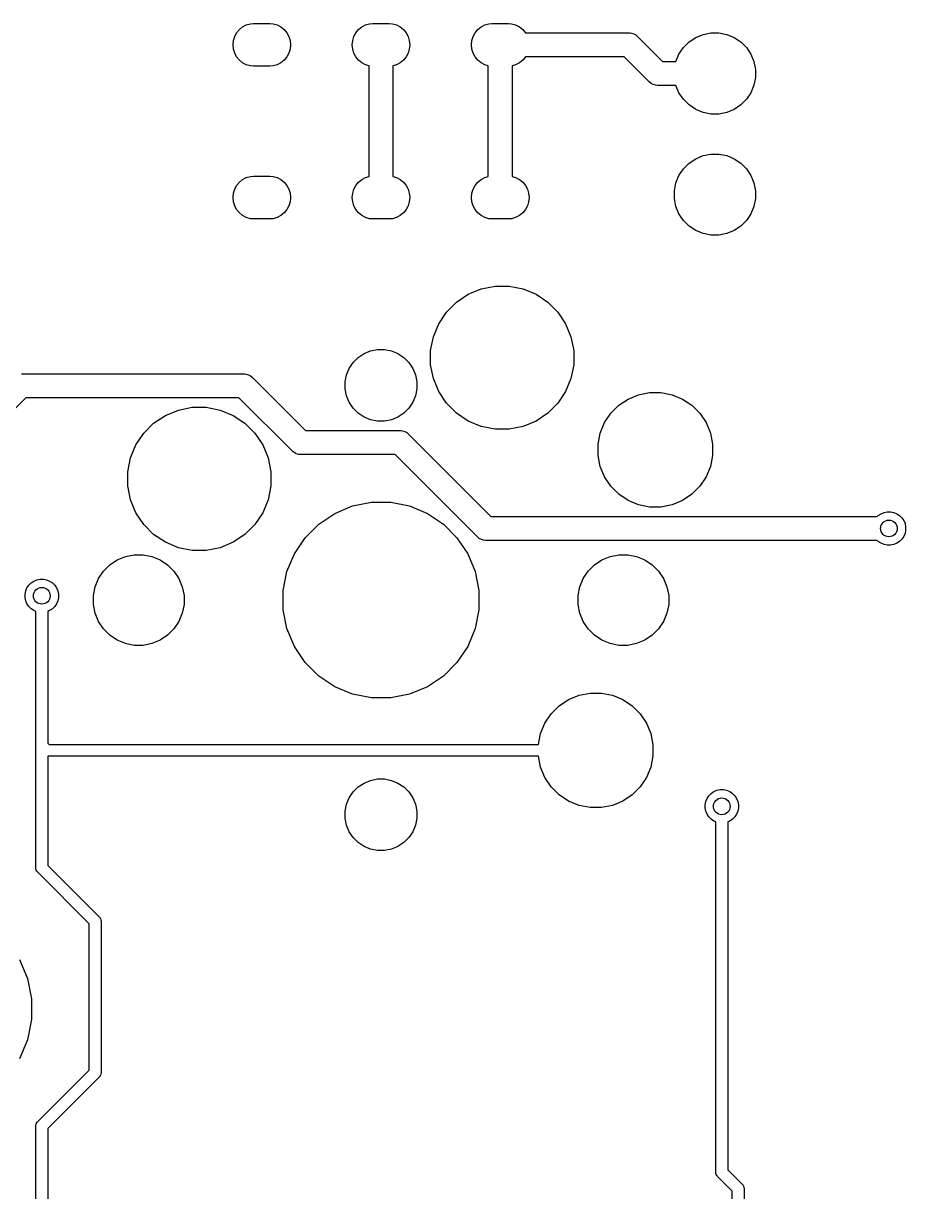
# Model space of a CAD drawing. Extents: x 70 to 347, y -163 to -55.
# Drawn here: x 306 to 324.49, y -79.78 to -55.3 of the extents above; entities that cross this region are included whole.
import ezdxf

# ---------------------------------------------------------------- set-up
doc = ezdxf.new("R2010")
doc.units = 0
doc.layers.add('BLACK', color=7, linetype='CONTINUOUS')

msp = doc.modelspace()

# ---------------------------------------------------------------- linework, layer by layer
at = {"layer": 'BLACK', "linetype": 'CONTINUOUS'}
for p, q in [((310.595, -55.374), (310.673, -55.3322)), ((310.673, -55.3322), (310.758, -55.3065)), ((310.758, -55.3065), (310.824, -55.3)), ((310.824, -55.3), (311.168, -55.3)), ((311.168, -55.3), (311.235, -55.3065)), ((311.235, -55.3065), (311.319, -55.3322)), ((311.319, -55.3322), (311.398, -55.374)), ((313.095, -55.374), (313.173, -55.3322)), ((313.173, -55.3322), (313.258, -55.3065)), ((313.258, -55.3065), (313.324, -55.3)), ((313.324, -55.3), (313.668, -55.3)), ((313.668, -55.3), (313.735, -55.3065)), ((313.735, -55.3065), (313.819, -55.3322)), ((313.819, -55.3322), (313.898, -55.374)), ((315.595, -55.374), (315.673, -55.3322)), ((315.673, -55.3322), (315.758, -55.3065)), ((315.758, -55.3065), (315.824, -55.3)), ((315.824, -55.3), (316.168, -55.3)), ((316.168, -55.3), (316.235, -55.3065)), ((316.235, -55.3065), (316.319, -55.3322)), ((316.319, -55.3322), (316.398, -55.374)), ((310.403, -55.6618), (310.429, -55.577)), ((310.429, -55.577), (310.47, -55.4988)), ((310.47, -55.4988), (310.527, -55.4303)), ((310.527, -55.4303), (310.595, -55.374)), ((311.398, -55.374), (311.466, -55.4303)), ((311.466, -55.4303), (311.522, -55.4988)), ((311.522, -55.4988), (311.564, -55.577)), ((311.564, -55.577), (311.59, -55.6618)), ((312.903, -55.6618), (312.929, -55.577)), ((312.929, -55.577), (312.97, -55.4988)), ((312.97, -55.4988), (313.027, -55.4303)), ((313.027, -55.4303), (313.095, -55.374)), ((313.898, -55.374), (313.966, -55.4303)), ((313.966, -55.4303), (314.022, -55.4988)), ((314.022, -55.4988), (314.064, -55.577)), ((314.064, -55.577), (314.09, -55.6618)), ((315.403, -55.6618), (315.429, -55.577)), ((315.429, -55.577), (315.47, -55.4988)), ((315.47, -55.4988), (315.527, -55.4303)), ((315.527, -55.4303), (315.595, -55.374)), ((316.398, -55.374), (316.466, -55.4303)), ((316.466, -55.4303), (316.522, -55.4988)), ((316.522, -55.4988), (316.523, -55.5)), ((316.523, -55.5), (318.684, -55.5)), ((318.684, -55.5), (318.696, -55.4988)), ((318.696, -55.4988), (318.709, -55.5)), ((318.709, -55.5), (318.745, -55.5036)), ((318.745, -55.5036), (318.793, -55.5179)), ((318.793, -55.5179), (318.836, -55.5411)), ((318.836, -55.5411), (318.874, -55.5724)), ((318.874, -55.5724), (318.882, -55.5819)), ((320.094, -55.5967), (320.248, -55.5327)), ((320.248, -55.5327), (320.413, -55.5)), ((320.413, -55.5), (320.58, -55.5)), ((320.58, -55.5), (320.744, -55.5327)), ((320.744, -55.5327), (320.899, -55.5967)), ((310.394, -55.75), (310.403, -55.6618)), ((310.403, -55.8382), (310.394, -55.75)), ((311.59, -55.6618), (311.599, -55.75)), ((311.599, -55.75), (311.59, -55.8382)), ((312.894, -55.75), (312.903, -55.6618)), ((312.903, -55.8382), (312.894, -55.75)), ((314.09, -55.6618), (314.099, -55.75)), ((314.099, -55.75), (314.09, -55.8382)), ((315.394, -55.75), (315.403, -55.6618)), ((315.403, -55.8382), (315.394, -55.75)), ((318.882, -55.5819), (319.4, -56.1)), ((319.743, -55.9474), (319.836, -55.8082)), ((319.836, -55.8082), (319.955, -55.6898)), ((319.955, -55.6898), (320.094, -55.5967)), ((320.899, -55.5967), (321.038, -55.6898)), ((321.038, -55.6898), (321.157, -55.8082)), ((321.157, -55.8082), (321.25, -55.9474)), ((310.429, -55.923), (310.403, -55.8382)), ((310.47, -56.0012), (310.429, -55.923)), ((310.527, -56.0697), (310.47, -56.0012)), ((311.522, -56.0012), (311.466, -56.0697)), ((311.564, -55.923), (311.522, -56.0012)), ((311.59, -55.8382), (311.564, -55.923)), ((312.929, -55.923), (312.903, -55.8382)), ((312.97, -56.0012), (312.929, -55.923)), ((313.027, -56.0697), (312.97, -56.0012)), ((314.022, -56.0012), (313.966, -56.0697)), ((314.064, -55.923), (314.022, -56.0012)), ((314.09, -55.8382), (314.064, -55.923)), ((315.429, -55.923), (315.403, -55.8382)), ((315.47, -56.0012), (315.429, -55.923)), ((315.527, -56.0697), (315.47, -56.0012)), ((316.522, -56.0012), (316.466, -56.0697)), ((316.523, -56), (316.522, -56.0012)), ((318.593, -56), (316.523, -56)), ((319.111, -56.5181), (318.593, -56)), ((319.68, -56.1), (319.743, -55.9474)), ((321.25, -55.9474), (321.314, -56.1021)), ((310.595, -56.126), (310.527, -56.0697)), ((310.673, -56.1678), (310.595, -56.126)), ((310.758, -56.1935), (310.673, -56.1678)), ((310.824, -56.2), (310.758, -56.1935)), ((311.168, -56.2), (310.824, -56.2)), ((311.235, -56.1935), (311.168, -56.2)), ((311.319, -56.1678), (311.235, -56.1935)), ((311.398, -56.126), (311.319, -56.1678)), ((311.466, -56.0697), (311.398, -56.126)), ((313.095, -56.126), (313.027, -56.0697)), ((313.173, -56.1678), (313.095, -56.126)), ((313.246, -56.1899), (313.173, -56.1678)), ((313.246, -58.5101), (313.246, -56.1899)), ((313.819, -56.1678), (313.746, -56.1899)), ((313.746, -56.1899), (313.746, -58.5101)), ((313.898, -56.126), (313.819, -56.1678)), ((313.966, -56.0697), (313.898, -56.126)), ((315.595, -56.126), (315.527, -56.0697)), ((315.673, -56.1678), (315.595, -56.126)), ((315.746, -56.1899), (315.673, -56.1678)), ((315.746, -58.5101), (315.746, -56.1899)), ((316.319, -56.1678), (316.246, -56.1899)), ((316.246, -56.1899), (316.246, -58.5101)), ((316.398, -56.126), (316.319, -56.1678)), ((316.466, -56.0697), (316.398, -56.126)), ((319.4, -56.1), (319.68, -56.1)), ((321.314, -56.1021), (321.346, -56.2663)), ((321.346, -56.2663), (321.346, -56.4337)), ((319.119, -56.5276), (319.111, -56.5181)), ((319.157, -56.5589), (319.119, -56.5276)), ((319.2, -56.5821), (319.157, -56.5589)), ((321.346, -56.4337), (321.314, -56.5979)), ((319.247, -56.5964), (319.2, -56.5821)), ((319.296, -56.6012), (319.247, -56.5964)), ((319.309, -56.6), (319.296, -56.6012)), ((319.68, -56.6), (319.309, -56.6)), ((319.743, -56.7526), (319.68, -56.6)), ((319.836, -56.8918), (319.743, -56.7526)), ((321.25, -56.7526), (321.157, -56.8918)), ((321.314, -56.5979), (321.25, -56.7526)), ((319.955, -57.0102), (319.836, -56.8918)), ((320.094, -57.1033), (319.955, -57.0102)), ((321.038, -57.0102), (320.899, -57.1033)), ((321.157, -56.8918), (321.038, -57.0102)), ((320.248, -57.1673), (320.094, -57.1033)), ((320.413, -57.2), (320.248, -57.1673)), ((320.58, -57.2), (320.413, -57.2)), ((320.744, -57.1673), (320.58, -57.2)), ((320.899, -57.1033), (320.744, -57.1673)), ((319.836, -58.3482), (319.955, -58.2298)), ((319.955, -58.2298), (320.094, -58.1367)), ((320.094, -58.1367), (320.248, -58.0727)), ((320.248, -58.0727), (320.413, -58.04)), ((320.413, -58.04), (320.58, -58.04)), ((320.58, -58.04), (320.744, -58.0727)), ((320.744, -58.0727), (320.899, -58.1367)), ((320.899, -58.1367), (321.038, -58.2298)), ((321.038, -58.2298), (321.157, -58.3482)), ((310.673, -58.5322), (310.758, -58.5065)), ((310.758, -58.5065), (310.824, -58.5)), ((310.824, -58.5), (311.168, -58.5)), ((311.168, -58.5), (311.235, -58.5065)), ((311.235, -58.5065), (311.319, -58.5322)), ((313.173, -58.5322), (313.246, -58.5101)), ((313.746, -58.5101), (313.819, -58.5322)), ((315.673, -58.5322), (315.746, -58.5101)), ((316.246, -58.5101), (316.319, -58.5322)), ((319.679, -58.6421), (319.743, -58.4874)), ((319.743, -58.4874), (319.836, -58.3482)), ((321.157, -58.3482), (321.25, -58.4874)), ((321.25, -58.4874), (321.314, -58.6421)), ((310.429, -58.777), (310.47, -58.6988)), ((310.47, -58.6988), (310.527, -58.6303)), ((310.527, -58.6303), (310.595, -58.574)), ((310.595, -58.574), (310.673, -58.5322)), ((311.319, -58.5322), (311.398, -58.574)), ((311.398, -58.574), (311.466, -58.6303)), ((311.466, -58.6303), (311.522, -58.6988)), ((311.522, -58.6988), (311.564, -58.777)), ((312.929, -58.777), (312.97, -58.6988)), ((312.97, -58.6988), (313.027, -58.6303)), ((313.027, -58.6303), (313.095, -58.574)), ((313.095, -58.574), (313.173, -58.5322)), ((313.819, -58.5322), (313.898, -58.574)), ((313.898, -58.574), (313.966, -58.6303)), ((313.966, -58.6303), (314.022, -58.6988)), ((314.022, -58.6988), (314.064, -58.777)), ((315.429, -58.777), (315.47, -58.6988)), ((315.47, -58.6988), (315.527, -58.6303)), ((315.527, -58.6303), (315.595, -58.574)), ((315.595, -58.574), (315.673, -58.5322)), ((316.319, -58.5322), (316.398, -58.574)), ((316.398, -58.574), (316.466, -58.6303)), ((316.466, -58.6303), (316.522, -58.6988)), ((316.522, -58.6988), (316.564, -58.777)), ((319.646, -58.8063), (319.679, -58.6421)), ((321.314, -58.6421), (321.346, -58.8063)), ((310.394, -58.95), (310.403, -58.8618)), ((310.403, -59.0382), (310.394, -58.95)), ((310.403, -58.8618), (310.429, -58.777)), ((311.564, -58.777), (311.59, -58.8618)), ((311.59, -58.8618), (311.599, -58.95)), ((311.599, -58.95), (311.59, -59.0382)), ((312.894, -58.95), (312.903, -58.8618)), ((312.903, -59.0382), (312.894, -58.95)), ((312.903, -58.8618), (312.929, -58.777)), ((314.064, -58.777), (314.09, -58.8618)), ((314.09, -58.8618), (314.099, -58.95)), ((314.099, -58.95), (314.09, -59.0382)), ((315.394, -58.95), (315.403, -58.8618)), ((315.403, -59.0382), (315.394, -58.95)), ((315.403, -58.8618), (315.429, -58.777)), ((316.564, -58.777), (316.59, -58.8618)), ((316.59, -58.8618), (316.599, -58.95)), ((316.599, -58.95), (316.59, -59.0382)), ((319.646, -58.9737), (319.646, -58.8063)), ((319.679, -59.1379), (319.646, -58.9737)), ((321.346, -58.9737), (321.314, -59.1379)), ((321.346, -58.8063), (321.346, -58.9737)), ((310.429, -59.123), (310.403, -59.0382)), ((310.47, -59.2012), (310.429, -59.123)), ((310.527, -59.2697), (310.47, -59.2012)), ((311.522, -59.2012), (311.466, -59.2697)), ((311.564, -59.123), (311.522, -59.2012)), ((311.59, -59.0382), (311.564, -59.123)), ((312.929, -59.123), (312.903, -59.0382)), ((312.97, -59.2012), (312.929, -59.123)), ((313.027, -59.2697), (312.97, -59.2012)), ((314.022, -59.2012), (313.966, -59.2697)), ((314.064, -59.123), (314.022, -59.2012)), ((314.09, -59.0382), (314.064, -59.123)), ((315.429, -59.123), (315.403, -59.0382)), ((315.47, -59.2012), (315.429, -59.123)), ((315.527, -59.2697), (315.47, -59.2012)), ((316.522, -59.2012), (316.466, -59.2697)), ((316.564, -59.123), (316.522, -59.2012)), ((316.59, -59.0382), (316.564, -59.123)), ((319.743, -59.2926), (319.679, -59.1379)), ((321.314, -59.1379), (321.25, -59.2926)), ((310.595, -59.326), (310.527, -59.2697)), ((310.673, -59.3678), (310.595, -59.326)), ((310.758, -59.3935), (310.673, -59.3678)), ((310.824, -59.4), (310.758, -59.3935)), ((311.168, -59.4), (310.824, -59.4)), ((311.235, -59.3935), (311.168, -59.4)), ((311.319, -59.3678), (311.235, -59.3935)), ((311.398, -59.326), (311.319, -59.3678)), ((311.466, -59.2697), (311.398, -59.326)), ((313.095, -59.326), (313.027, -59.2697)), ((313.173, -59.3678), (313.095, -59.326)), ((313.258, -59.3935), (313.173, -59.3678)), ((313.324, -59.4), (313.258, -59.3935)), ((313.668, -59.4), (313.324, -59.4)), ((313.735, -59.3935), (313.668, -59.4)), ((313.819, -59.3678), (313.735, -59.3935)), ((313.898, -59.326), (313.819, -59.3678)), ((313.966, -59.2697), (313.898, -59.326)), ((315.595, -59.326), (315.527, -59.2697)), ((315.673, -59.3678), (315.595, -59.326)), ((315.758, -59.3935), (315.673, -59.3678)), ((315.824, -59.4), (315.758, -59.3935)), ((316.168, -59.4), (315.824, -59.4)), ((316.235, -59.3935), (316.168, -59.4)), ((316.319, -59.3678), (316.235, -59.3935)), ((316.398, -59.326), (316.319, -59.3678)), ((316.466, -59.2697), (316.398, -59.326)), ((319.836, -59.4318), (319.743, -59.2926)), ((319.955, -59.5502), (319.836, -59.4318)), ((321.157, -59.4318), (321.038, -59.5502)), ((321.25, -59.2926), (321.157, -59.4318)), ((320.094, -59.6433), (319.955, -59.5502)), ((320.248, -59.7073), (320.094, -59.6433)), ((320.413, -59.74), (320.248, -59.7073)), ((320.58, -59.74), (320.413, -59.74)), ((320.744, -59.7073), (320.58, -59.74)), ((320.899, -59.6433), (320.744, -59.7073)), ((321.038, -59.5502), (320.899, -59.6433)), ((315.326, -60.9769), (315.599, -60.8638)), ((315.599, -60.8638), (315.889, -60.8062)), ((315.889, -60.8062), (316.184, -60.8062)), ((316.184, -60.8062), (316.474, -60.8638)), ((316.474, -60.8638), (316.747, -60.9769)), ((314.871, -61.35), (315.08, -61.1411)), ((315.08, -61.1411), (315.326, -60.9769)), ((316.747, -60.9769), (316.993, -61.1411)), ((316.993, -61.1411), (317.202, -61.35)), ((314.707, -61.5957), (314.871, -61.35)), ((317.202, -61.35), (317.366, -61.5957)), ((314.594, -61.8687), (314.707, -61.5957)), ((317.366, -61.5957), (317.479, -61.8687)), ((314.537, -62.1585), (314.594, -61.8687)), ((317.479, -61.8687), (317.537, -62.1585)), ((313.141, -62.2216), (313.278, -62.165)), ((313.278, -62.165), (313.423, -62.1362)), ((313.423, -62.1362), (313.57, -62.1362)), ((313.57, -62.1362), (313.715, -62.165)), ((313.715, -62.165), (313.852, -62.2216)), ((314.537, -62.4539), (314.537, -62.1585)), ((317.537, -62.1585), (317.537, -62.4539)), ((312.832, -62.5309), (312.914, -62.4081)), ((312.914, -62.4081), (313.018, -62.3036)), ((313.018, -62.3036), (313.141, -62.2216)), ((313.852, -62.2216), (313.975, -62.3036)), ((313.975, -62.3036), (314.079, -62.4081)), ((314.079, -62.4081), (314.161, -62.5309)), ((305.963, -62.6462), (310.61, -62.6462)), ((310.61, -62.6462), (310.623, -62.645)), ((310.623, -62.645), (310.635, -62.6462)), ((310.635, -62.6462), (310.672, -62.6498)), ((310.672, -62.6498), (310.719, -62.6641)), ((310.719, -62.6641), (310.762, -62.6873)), ((312.747, -62.8123), (312.775, -62.6674)), ((312.775, -62.6674), (312.832, -62.5309)), ((314.161, -62.5309), (314.218, -62.6674)), ((314.218, -62.6674), (314.247, -62.8123)), ((314.594, -62.7437), (314.537, -62.4539)), ((317.537, -62.4539), (317.479, -62.7437)), ((310.762, -62.6873), (310.8, -62.7186)), ((310.8, -62.7186), (310.808, -62.7281)), ((310.808, -62.7281), (311.916, -63.8362)), ((312.747, -62.9601), (312.747, -62.8123)), ((314.247, -62.8123), (314.247, -62.9601)), ((314.707, -63.0167), (314.594, -62.7437)), ((317.479, -62.7437), (317.366, -63.0167)), ((306.054, -63.1462), (303.627, -65.5736)), ((310.519, -63.1462), (306.054, -63.1462)), ((311.627, -64.2543), (310.519, -63.1462)), ((312.775, -63.105), (312.747, -62.9601)), ((312.832, -63.2415), (312.775, -63.105)), ((314.218, -63.105), (314.161, -63.2415)), ((314.247, -62.9601), (314.218, -63.105)), ((314.871, -63.2624), (314.707, -63.0167)), ((317.366, -63.0167), (317.202, -63.2624)), ((318.678, -63.1728), (318.897, -63.0823)), ((318.897, -63.0823), (319.128, -63.0362)), ((319.128, -63.0362), (319.365, -63.0362)), ((319.365, -63.0362), (319.597, -63.0823)), ((319.597, -63.0823), (319.815, -63.1728)), ((308.976, -63.5169), (309.249, -63.4038)), ((309.249, -63.4038), (309.539, -63.3462)), ((309.539, -63.3462), (309.834, -63.3462)), ((309.834, -63.3462), (310.124, -63.4038)), ((310.124, -63.4038), (310.397, -63.5169)), ((312.914, -63.3643), (312.832, -63.2415)), ((313.018, -63.4688), (312.914, -63.3643)), ((314.079, -63.3643), (313.975, -63.4688)), ((314.161, -63.2415), (314.079, -63.3643)), ((315.08, -63.4713), (314.871, -63.2624)), ((317.202, -63.2624), (316.993, -63.4713)), ((318.314, -63.4712), (318.482, -63.3041)), ((318.482, -63.3041), (318.678, -63.1728)), ((319.815, -63.1728), (320.012, -63.3041)), ((320.012, -63.3041), (320.179, -63.4712)), ((308.73, -63.6811), (308.976, -63.5169)), ((310.397, -63.5169), (310.643, -63.6811)), ((313.141, -63.5508), (313.018, -63.4688)), ((313.278, -63.6074), (313.141, -63.5508)), ((313.423, -63.6362), (313.278, -63.6074)), ((313.57, -63.6362), (313.423, -63.6362)), ((313.715, -63.6074), (313.57, -63.6362)), ((313.852, -63.5508), (313.715, -63.6074)), ((313.975, -63.4688), (313.852, -63.5508)), ((315.326, -63.6355), (315.08, -63.4713)), ((315.599, -63.7486), (315.326, -63.6355)), ((316.747, -63.6355), (316.474, -63.7486)), ((316.993, -63.4713), (316.747, -63.6355)), ((318.183, -63.6678), (318.314, -63.4712)), ((320.179, -63.4712), (320.31, -63.6678)), ((308.357, -64.1357), (308.521, -63.89)), ((308.521, -63.89), (308.73, -63.6811)), ((310.643, -63.6811), (310.852, -63.89)), ((310.852, -63.89), (311.016, -64.1357)), ((311.916, -63.8362), (313.884, -63.8362)), ((313.884, -63.8362), (313.897, -63.835)), ((313.897, -63.835), (313.909, -63.8362)), ((313.909, -63.8362), (313.946, -63.8398)), ((313.946, -63.8398), (313.993, -63.8541)), ((313.993, -63.8541), (314.036, -63.8773)), ((314.036, -63.8773), (314.074, -63.9086)), ((315.889, -63.8062), (315.599, -63.7486)), ((316.184, -63.8062), (315.889, -63.8062)), ((316.474, -63.7486), (316.184, -63.8062)), ((318.047, -64.118), (318.093, -63.8862)), ((318.093, -63.8862), (318.183, -63.6678)), ((320.31, -63.6678), (320.4, -63.8862)), ((320.4, -63.8862), (320.447, -64.118)), ((308.244, -64.4087), (308.357, -64.1357)), ((311.016, -64.1357), (311.129, -64.4087)), ((314.074, -63.9086), (314.082, -63.9181)), ((314.082, -63.9181), (315.8, -65.6362)), ((318.047, -64.3544), (318.047, -64.118)), ((320.447, -64.118), (320.447, -64.3544)), ((311.635, -64.2638), (311.627, -64.2543)), ((311.673, -64.2951), (311.635, -64.2638)), ((311.709, -64.3141), (311.673, -64.2951)), ((311.716, -64.3183), (311.709, -64.3141)), ((311.764, -64.3326), (311.716, -64.3183)), ((311.813, -64.3374), (311.764, -64.3326)), ((311.825, -64.3362), (311.813, -64.3374)), ((313.793, -64.3362), (311.825, -64.3362)), ((315.511, -66.0543), (313.793, -64.3362)), ((318.093, -64.5862), (318.047, -64.3544)), ((320.447, -64.3544), (320.4, -64.5862)), ((308.187, -64.6985), (308.244, -64.4087)), ((311.129, -64.4087), (311.187, -64.6985)), ((318.183, -64.8046), (318.093, -64.5862)), ((320.4, -64.5862), (320.31, -64.8046)), ((308.187, -64.9939), (308.187, -64.6985)), ((311.187, -64.6985), (311.187, -64.9939)), ((318.314, -65.0012), (318.183, -64.8046)), ((320.31, -64.8046), (320.179, -65.0012)), ((308.244, -65.2837), (308.187, -64.9939)), ((311.187, -64.9939), (311.129, -65.2837)), ((318.482, -65.1683), (318.314, -65.0012)), ((320.179, -65.0012), (320.012, -65.1683)), ((308.357, -65.5567), (308.244, -65.2837)), ((311.129, -65.2837), (311.016, -65.5567)), ((312.899, -65.415), (313.295, -65.3362)), ((313.295, -65.3362), (313.699, -65.3362)), ((313.699, -65.3362), (314.095, -65.415)), ((318.678, -65.2996), (318.482, -65.1683)), ((318.897, -65.3901), (318.678, -65.2996)), ((319.815, -65.2996), (319.597, -65.3901)), ((320.012, -65.1683), (319.815, -65.2996)), ((308.521, -65.8024), (308.357, -65.5567)), ((311.016, -65.5567), (310.852, -65.8024)), ((312.19, -65.7939), (312.526, -65.5695)), ((312.526, -65.5695), (312.899, -65.415)), ((314.095, -65.415), (314.468, -65.5695)), ((314.468, -65.5695), (314.803, -65.7939)), ((319.128, -65.4362), (318.897, -65.3901)), ((319.365, -65.4362), (319.128, -65.4362)), ((319.597, -65.3901), (319.365, -65.4362)), ((323.899, -65.6362), (323.921, -65.6143)), ((323.921, -65.6143), (323.978, -65.576)), ((323.978, -65.576), (324.042, -65.5497)), ((324.042, -65.5497), (324.11, -65.5362)), ((324.11, -65.5362), (324.178, -65.5362)), ((324.178, -65.5362), (324.246, -65.5497)), ((324.246, -65.5497), (324.31, -65.576)), ((324.31, -65.576), (324.367, -65.6143)), ((324.367, -65.6143), (324.416, -65.6631)), ((308.73, -66.0113), (308.521, -65.8024)), ((310.852, -65.8024), (310.643, -66.0113)), ((311.904, -66.0794), (312.19, -65.7939)), ((314.803, -65.7939), (315.089, -66.0794)), ((315.8, -65.6362), (323.899, -65.6362)), ((324.416, -65.6631), (324.454, -65.7204)), ((324.454, -65.7204), (324.481, -65.7841)), ((324.481, -65.7841), (324.494, -65.8517)), ((324.494, -65.8517), (324.494, -65.9207)), ((308.976, -66.1755), (308.73, -66.0113)), ((310.643, -66.0113), (310.397, -66.1755)), ((311.68, -66.4152), (311.904, -66.0794)), ((315.089, -66.0794), (315.313, -66.4152)), ((315.519, -66.0638), (315.511, -66.0543)), ((315.557, -66.0951), (315.519, -66.0638)), ((315.6, -66.1183), (315.557, -66.0951)), ((324.454, -66.052), (324.416, -66.1093)), ((324.481, -65.9883), (324.454, -66.052)), ((324.494, -65.9207), (324.481, -65.9883)), ((309.249, -66.2886), (308.976, -66.1755)), ((309.539, -66.3462), (309.249, -66.2886)), ((309.834, -66.3462), (309.539, -66.3462)), ((310.124, -66.2886), (309.834, -66.3462)), ((310.397, -66.1755), (310.124, -66.2886)), ((315.648, -66.1326), (315.6, -66.1183)), ((315.684, -66.1362), (315.648, -66.1326)), ((315.697, -66.1374), (315.684, -66.1362)), ((315.684, -66.1362), (315.684, -66.1362)), ((315.709, -66.1362), (315.697, -66.1374)), ((323.899, -66.1362), (315.709, -66.1362)), ((323.921, -66.1581), (323.899, -66.1362)), ((323.978, -66.1964), (323.921, -66.1581)), ((324.042, -66.2228), (323.978, -66.1964)), ((324.11, -66.2362), (324.042, -66.2228)), ((324.178, -66.2362), (324.11, -66.2362)), ((324.246, -66.2228), (324.178, -66.2362)), ((324.31, -66.1964), (324.246, -66.2228)), ((324.367, -66.1581), (324.31, -66.1964)), ((324.416, -66.1093), (324.367, -66.1581)), ((307.811, -66.6483), (307.967, -66.5443)), ((307.967, -66.5443), (308.139, -66.4727)), ((308.139, -66.4727), (308.323, -66.4362)), ((308.323, -66.4362), (308.51, -66.4362)), ((308.51, -66.4362), (308.694, -66.4727)), ((308.694, -66.4727), (308.867, -66.5443)), ((308.867, -66.5443), (309.022, -66.6483)), ((311.525, -66.7882), (311.68, -66.4152)), ((315.313, -66.4152), (315.468, -66.7882)), ((317.971, -66.6483), (318.127, -66.5443)), ((318.127, -66.5443), (318.299, -66.4727)), ((318.299, -66.4727), (318.483, -66.4362)), ((318.483, -66.4362), (318.67, -66.4362)), ((318.67, -66.4362), (318.854, -66.4727)), ((318.854, -66.4727), (319.027, -66.5443)), ((319.027, -66.5443), (319.182, -66.6483)), ((307.575, -66.9362), (307.679, -66.7806)), ((307.679, -66.7806), (307.811, -66.6483)), ((309.022, -66.6483), (309.155, -66.7806)), ((309.155, -66.7806), (309.258, -66.9362)), ((311.447, -67.1843), (311.525, -66.7882)), ((315.468, -66.7882), (315.547, -67.1843)), ((317.735, -66.9362), (317.839, -66.7806)), ((317.839, -66.7806), (317.971, -66.6483)), ((319.182, -66.6483), (319.315, -66.7806)), ((319.315, -66.7806), (319.418, -66.9362)), ((306.074, -67.1315), (306.113, -67.0742)), ((306.113, -67.0742), (306.161, -67.0254)), ((306.161, -67.0254), (306.219, -66.9871)), ((306.219, -66.9871), (306.283, -66.9608)), ((306.283, -66.9608), (306.35, -66.9473)), ((306.35, -66.9473), (306.419, -66.9473)), ((306.419, -66.9473), (306.487, -66.9608)), ((306.487, -66.9608), (306.55, -66.9871)), ((306.55, -66.9871), (306.608, -67.0254)), ((306.608, -67.0254), (306.656, -67.0742)), ((306.656, -67.0742), (306.695, -67.1315)), ((307.503, -67.1091), (307.575, -66.9362)), ((309.258, -66.9362), (309.33, -67.1091)), ((317.663, -67.1091), (317.735, -66.9362)), ((319.418, -66.9362), (319.49, -67.1091)), ((306.035, -67.2628), (306.048, -67.1952)), ((306.035, -67.3318), (306.035, -67.2628)), ((306.048, -67.3994), (306.035, -67.3318)), ((306.048, -67.1952), (306.074, -67.1315)), ((306.695, -67.1315), (306.721, -67.1952)), ((306.721, -67.1952), (306.735, -67.2628)), ((306.735, -67.3318), (306.721, -67.3994)), ((306.735, -67.2628), (306.735, -67.3318)), ((307.467, -67.2926), (307.503, -67.1091)), ((307.467, -67.4798), (307.467, -67.2926)), ((309.33, -67.1091), (309.367, -67.2926)), ((309.367, -67.2926), (309.367, -67.4798)), ((311.447, -67.5881), (311.447, -67.1843)), ((315.547, -67.1843), (315.547, -67.5881)), ((317.627, -67.2926), (317.663, -67.1091)), ((317.627, -67.4798), (317.627, -67.2926)), ((319.49, -67.1091), (319.527, -67.2926)), ((319.527, -67.2926), (319.527, -67.4798)), ((306.074, -67.4631), (306.048, -67.3994)), ((306.113, -67.5204), (306.074, -67.4631)), ((306.161, -67.5692), (306.113, -67.5204)), ((306.219, -67.6075), (306.161, -67.5692)), ((306.608, -67.5692), (306.55, -67.6075)), ((306.656, -67.5204), (306.608, -67.5692)), ((306.695, -67.4631), (306.656, -67.5204)), ((306.721, -67.3994), (306.695, -67.4631)), ((307.503, -67.6633), (307.467, -67.4798)), ((309.367, -67.4798), (309.33, -67.6633)), ((317.663, -67.6633), (317.627, -67.4798)), ((319.527, -67.4798), (319.49, -67.6633)), ((306.26, -67.6244), (306.219, -67.6075)), ((306.26, -70.4281), (306.26, -67.6244)), ((306.55, -67.6075), (306.51, -67.6244)), ((306.51, -67.6244), (306.51, -70.3824)), ((307.575, -67.8362), (307.503, -67.6633)), ((309.33, -67.6633), (309.258, -67.8362)), ((311.525, -67.9842), (311.447, -67.5881)), ((315.547, -67.5881), (315.468, -67.9842)), ((317.735, -67.8362), (317.663, -67.6633)), ((319.49, -67.6633), (319.418, -67.8362)), ((307.679, -67.9918), (307.575, -67.8362)), ((307.811, -68.1241), (307.679, -67.9918)), ((309.155, -67.9918), (309.022, -68.1241)), ((309.258, -67.8362), (309.155, -67.9918)), ((311.68, -68.3572), (311.525, -67.9842)), ((315.468, -67.9842), (315.313, -68.3572)), ((317.839, -67.9918), (317.735, -67.8362)), ((317.971, -68.1241), (317.839, -67.9918)), ((319.315, -67.9918), (319.182, -68.1241)), ((319.418, -67.8362), (319.315, -67.9918)), ((307.967, -68.2281), (307.811, -68.1241)), ((308.139, -68.2997), (307.967, -68.2281)), ((308.323, -68.3362), (308.139, -68.2997)), ((308.694, -68.2997), (308.51, -68.3362)), ((308.867, -68.2281), (308.694, -68.2997)), ((309.022, -68.1241), (308.867, -68.2281)), ((318.127, -68.2281), (317.971, -68.1241)), ((318.299, -68.2997), (318.127, -68.2281)), ((318.483, -68.3362), (318.299, -68.2997)), ((318.854, -68.2997), (318.67, -68.3362)), ((319.027, -68.2281), (318.854, -68.2997)), ((319.182, -68.1241), (319.027, -68.2281)), ((308.51, -68.3362), (308.323, -68.3362)), ((311.904, -68.693), (311.68, -68.3572)), ((315.313, -68.3572), (315.089, -68.693)), ((318.67, -68.3362), (318.483, -68.3362)), ((312.19, -68.9785), (311.904, -68.693)), ((315.089, -68.693), (314.803, -68.9785)), ((312.526, -69.2029), (312.19, -68.9785)), ((314.803, -68.9785), (314.468, -69.2029)), ((312.899, -69.3574), (312.526, -69.2029)), ((314.468, -69.2029), (314.095, -69.3574)), ((313.295, -69.4362), (312.899, -69.3574)), ((313.699, -69.4362), (313.295, -69.4362)), ((314.095, -69.3574), (313.699, -69.4362)), ((317.232, -69.6041), (317.428, -69.4728)), ((317.428, -69.4728), (317.647, -69.3823)), ((317.647, -69.3823), (317.878, -69.3362)), ((317.878, -69.3362), (318.115, -69.3362)), ((318.115, -69.3362), (318.347, -69.3823)), ((318.347, -69.3823), (318.565, -69.4728)), ((318.565, -69.4728), (318.762, -69.6041)), ((316.933, -69.9678), (317.064, -69.7712)), ((317.064, -69.7712), (317.232, -69.6041)), ((318.762, -69.6041), (318.929, -69.7712)), ((318.929, -69.7712), (319.06, -69.9678)), ((316.843, -70.1862), (316.933, -69.9678)), ((319.06, -69.9678), (319.15, -70.1862)), ((316.798, -70.4112), (316.843, -70.1862)), ((319.15, -70.1862), (319.197, -70.418)), ((306.259, -70.4342), (306.26, -70.4281)), ((306.26, -70.4403), (306.259, -70.4342)), ((306.26, -70.4281), (306.26, -70.4281)), ((306.26, -70.4281), (306.26, -70.4281)), ((306.26, -72.9935), (306.26, -70.4403)), ((306.51, -70.3824), (306.538, -70.4112)), ((306.538, -70.4112), (316.798, -70.4112)), ((319.197, -70.418), (319.197, -70.6544)), ((316.798, -70.6612), (306.51, -70.6612)), ((306.51, -70.6612), (306.51, -72.9478)), ((316.843, -70.8862), (316.798, -70.6612)), ((319.197, -70.6544), (319.15, -70.8862)), ((316.933, -71.1046), (316.843, -70.8862)), ((319.15, -70.8862), (319.06, -71.1046)), ((313.018, -71.3036), (313.141, -71.2216)), ((313.141, -71.2216), (313.278, -71.165)), ((313.278, -71.165), (313.423, -71.1362)), ((313.423, -71.1362), (313.57, -71.1362)), ((313.57, -71.1362), (313.715, -71.165)), ((313.715, -71.165), (313.852, -71.2216)), ((313.852, -71.2216), (313.975, -71.3036)), ((317.064, -71.3012), (316.933, -71.1046)), ((319.06, -71.1046), (318.929, -71.3012)), ((312.832, -71.5309), (312.914, -71.4081)), ((312.914, -71.4081), (313.018, -71.3036)), ((313.975, -71.3036), (314.079, -71.4081)), ((314.079, -71.4081), (314.161, -71.5309)), ((317.232, -71.4683), (317.064, -71.3012)), ((317.428, -71.5996), (317.232, -71.4683)), ((318.762, -71.4683), (318.565, -71.5996)), ((318.929, -71.3012), (318.762, -71.4683)), ((320.33, -71.5439), (320.368, -71.4866)), ((320.368, -71.4866), (320.417, -71.4378)), ((320.417, -71.4378), (320.475, -71.3995)), ((320.475, -71.3995), (320.538, -71.3732)), ((320.538, -71.3732), (320.606, -71.3597)), ((320.606, -71.3597), (320.675, -71.3597)), ((320.675, -71.3597), (320.742, -71.3732)), ((320.742, -71.3732), (320.806, -71.3995)), ((320.806, -71.3995), (320.863, -71.4378)), ((320.863, -71.4378), (320.912, -71.4866)), ((320.912, -71.4866), (320.951, -71.5439)), ((312.747, -71.8123), (312.775, -71.6674)), ((312.775, -71.6674), (312.832, -71.5309)), ((314.161, -71.5309), (314.218, -71.6674)), ((314.218, -71.6674), (314.247, -71.8123)), ((317.647, -71.6901), (317.428, -71.5996)), ((317.878, -71.7362), (317.647, -71.6901)), ((318.115, -71.7362), (317.878, -71.7362)), ((318.347, -71.6901), (318.115, -71.7362)), ((318.565, -71.5996), (318.347, -71.6901)), ((320.29, -71.6752), (320.304, -71.6076)), ((320.29, -71.7442), (320.29, -71.6752)), ((320.304, -71.6076), (320.33, -71.5439)), ((320.951, -71.5439), (320.977, -71.6076)), ((320.977, -71.6076), (320.99, -71.6752)), ((320.99, -71.6752), (320.99, -71.7442)), ((312.747, -71.9601), (312.747, -71.8123)), ((312.775, -72.105), (312.747, -71.9601)), ((314.247, -71.9601), (314.218, -72.105)), ((314.247, -71.8123), (314.247, -71.9601)), ((320.304, -71.8118), (320.29, -71.7442)), ((320.33, -71.8755), (320.304, -71.8118)), ((320.368, -71.9328), (320.33, -71.8755)), ((320.417, -71.9816), (320.368, -71.9328)), ((320.475, -72.0199), (320.417, -71.9816)), ((320.863, -71.9816), (320.806, -72.0199)), ((320.912, -71.9328), (320.863, -71.9816)), ((320.951, -71.8755), (320.912, -71.9328)), ((320.977, -71.8118), (320.951, -71.8755)), ((320.99, -71.7442), (320.977, -71.8118)), ((312.832, -72.2415), (312.775, -72.105)), ((314.218, -72.105), (314.161, -72.2415)), ((320.515, -72.0368), (320.475, -72.0199)), ((320.515, -79.3725), (320.515, -72.0368)), ((320.806, -72.0199), (320.765, -72.0368)), ((320.765, -72.0368), (320.765, -79.3269)), ((312.914, -72.3643), (312.832, -72.2415)), ((313.018, -72.4688), (312.914, -72.3643)), ((313.141, -72.5508), (313.018, -72.4688)), ((313.975, -72.4688), (313.852, -72.5508)), ((314.079, -72.3643), (313.975, -72.4688)), ((314.161, -72.2415), (314.079, -72.3643)), ((313.278, -72.6074), (313.141, -72.5508)), ((313.423, -72.6362), (313.278, -72.6074)), ((313.57, -72.6362), (313.423, -72.6362)), ((313.715, -72.6074), (313.57, -72.6362)), ((313.852, -72.5508), (313.715, -72.6074)), ((306.51, -72.9478), (307.586, -74.0245)), ((306.259, -72.9996), (306.26, -72.9935)), ((306.261, -73.0241), (306.259, -72.9996)), ((306.269, -73.0477), (306.261, -73.0241)), ((306.28, -73.0694), (306.269, -73.0477)), ((306.292, -73.0836), (306.28, -73.0694)), ((306.296, -73.0884), (306.292, -73.0836)), ((306.301, -73.0923), (306.296, -73.0884)), ((307.377, -74.169), (306.301, -73.0923)), ((307.377, -77.2404), (307.377, -74.169)), ((307.586, -74.0245), (307.591, -74.0284)), ((307.591, -74.0284), (307.595, -74.0331)), ((307.595, -74.0331), (307.595, -74.0331)), ((307.595, -74.0331), (307.607, -74.0474)), ((307.607, -74.0474), (307.618, -74.0691)), ((307.618, -74.0691), (307.625, -74.0927)), ((307.625, -74.0927), (307.627, -74.1111)), ((307.627, -74.1111), (307.627, -74.1111)), ((307.627, -74.1111), (307.628, -74.1172)), ((307.628, -74.1172), (307.627, -74.1233)), ((307.627, -74.1233), (307.627, -77.2861)), ((305.921, -74.9166), (306.087, -75.317)), ((306.087, -75.317), (306.172, -75.742)), ((306.172, -75.742), (306.172, -76.1754)), ((306.172, -76.1754), (306.087, -76.6004)), ((306.087, -76.6004), (305.921, -77.0008)), ((306.301, -78.3171), (307.377, -77.2404)), ((307.607, -77.362), (307.595, -77.3762)), ((307.612, -77.3519), (307.607, -77.362)), ((307.618, -77.3403), (307.612, -77.3519)), ((307.625, -77.3167), (307.618, -77.3403)), ((307.627, -77.2983), (307.625, -77.3167)), ((307.627, -77.2861), (307.628, -77.2922)), ((307.628, -77.2922), (307.627, -77.2983)), ((307.627, -77.2983), (307.627, -77.2983)), ((307.586, -77.3849), (306.51, -78.4616)), ((307.591, -77.381), (307.586, -77.3849)), ((307.595, -77.3762), (307.591, -77.381)), ((307.595, -77.3762), (307.595, -77.3762)), ((306.269, -78.3617), (306.28, -78.34)), ((306.28, -78.34), (306.296, -78.321)), ((306.296, -78.321), (306.301, -78.3171)), ((306.259, -78.4098), (306.26, -78.4037)), ((306.26, -78.4159), (306.259, -78.4098)), ((306.26, -78.4037), (306.261, -78.3853)), ((306.26, -78.4037), (306.26, -78.4037)), ((306.26, -85.8932), (306.26, -78.4159)), ((306.261, -78.3853), (306.269, -78.3617)), ((306.51, -78.4616), (306.51, -85.8932)), ((320.765, -79.3269), (321.066, -79.6272)), ((320.515, -79.3787), (320.515, -79.3725)), ((320.517, -79.4032), (320.515, -79.3787)), ((320.524, -79.4267), (320.517, -79.4032)), ((320.536, -79.4484), (320.524, -79.4267)), ((320.548, -79.4627), (320.536, -79.4484)), ((320.552, -79.4675), (320.548, -79.4627)), ((320.556, -79.4714), (320.552, -79.4675)), ((320.857, -79.7717), (320.556, -79.4714)), ((320.857, -84.8444), (320.857, -79.7717)), ((321.066, -79.6272), (321.07, -79.6311)), ((321.07, -79.6311), (321.074, -79.6358)), ((321.074, -79.6358), (321.086, -79.6501)), ((321.086, -79.6501), (321.092, -79.6614)), ((321.092, -79.6614), (321.098, -79.6718)), ((321.098, -79.6718), (321.105, -79.6954)), ((321.105, -79.6954), (321.107, -79.7138)), ((321.107, -79.7138), (321.107, -79.7138)), ((321.107, -79.7138), (321.107, -79.7199)), ((321.107, -79.7199), (321.107, -79.726)), ((321.107, -79.726), (321.107, -84.8901))]:
    msp.add_line(p, q, dxfattribs=at)
at = {"layer": 'BLACK'}
for centre in [(324.144, -65.8862), (306.385, -67.2973), (320.64, -71.7097)]:
    msp.add_circle(centre, 0.175, dxfattribs=at)

doc.saveas('drawing.dxf')
